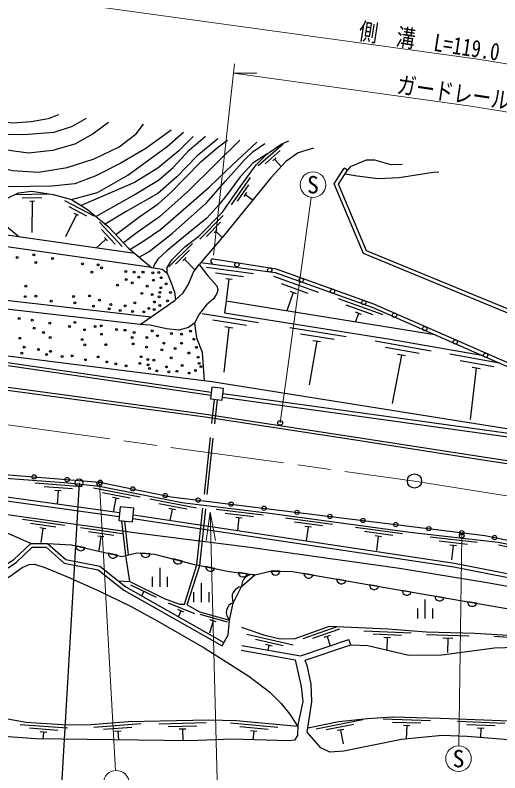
# Model space of a CAD drawing. Units: millimetres at full size, sheet at 1:1000; details may follow other scales. Extents: x 40000 to 680000, y 20000 to 380000.
# Drawn here: x 422785 to 473884, y 260007 to 339941 of the extents above; entities that cross this region are included whole.
import ezdxf
from ezdxf.enums import TextEntityAlignment as Align

# ---------------------------------------------------------------- set-up
doc = ezdxf.new("R2010")
doc.units = ezdxf.units.MM
doc.header["$LTSCALE"] = 1000
doc.linetypes.add('CHAIN', pattern=[18.5, 12, -1.5, 3.5, -1.5])
doc.linetypes.add('DASHED', pattern=[7.5, 6, -1.5])
for name, color, linetype, lineweight in [('M-BGD', 7, 'Continuous', 25), ('M-BMK', 2, 'CHAIN', 13), ('M-BMK-SRVR', 3, 'Continuous', 25), ('M-STR-HTXT', 7, 'Continuous', 13), ('M-STR-STRC', 7, 'Continuous', 25)]:
    doc.layers.add(name, color=color, linetype=linetype, lineweight=lineweight)
doc.styles.add('ＭＳ ゴシック', font='')
doc.styles.get('ＭＳ ゴシック').set_extended_font_data('MS Gothic')

# ---------------------------------------------------------------- blocks, each defined once
blk = doc.blocks.new('open_arrow')
at = {"color": 0, "linetype": 'Continuous', "lineweight": -2}
blk.add_lwpolyline([(7.5, 1.25), (0, 0), (7.5, -1.25)], dxfattribs=at)

msp = doc.modelspace()

# ---------------------------------------------------------------- linework, layer by layer
at = {"layer": 'M-BGD'}
for p, q in [((451053, 326339), (448421, 324032)), ((450724, 325652), (449145, 324268)), ((450317, 324896), (449948, 324573)), ((450132, 324734), (450814, 323957)), ((457823, 323593), (457487, 323809)), ((447552, 322799), (445551, 319927)), ((447398, 322053), (446198, 320330)), ((426300, 321048), (422800, 320989)), ((425606, 320677), (423506, 320641)), ((447184, 321221), (446904, 320819)), ((447044, 321020), (447848, 320459)), ((424807, 320303), (424317, 320295)), ((424562, 320299), (424556, 317015)), ((431119, 318730), (428017, 320351)), ((430332, 318735), (428471, 319708)), ((429452, 318789), (429017, 319016)), ((420872, 318527), (423203, 316543)), ((429235, 318903), (428107, 316552)), ((444723, 318806), (442271, 316309)), ((434082, 315532), (431690, 318087)), ((444447, 318096), (442975, 316598)), ((435397, 314799), (418336, 317240)), ((433341, 315797), (431905, 317330)), ((444097, 317312), (443753, 316962)), ((443925, 317137), (444601, 316473)), ((437159, 313308), (417217, 316161)), ((432360, 316317), (431357, 315377)), ((432528, 316138), (432193, 316496)), ((441466, 315842), (438977, 313382)), ((441179, 315137), (439686, 313660)), ((440818, 314357), (440469, 314013)), ((440643, 314185), (441698, 313118)), ((447924, 312648), (442969, 313315)), ((446873, 312336), (443900, 312736)), ((445674, 312043), (444980, 312136)), ((445327, 312090), (445027, 309860)), ((454767, 310677), (450062, 312369)), ((453673, 310592), (450850, 311608)), ((437089, 308086), (413009, 310827)), ((452109, 310676), (451414, 308744)), ((452439, 310558), (451780, 310795)), ((435960, 307300), (412985, 309915)), ((461575, 308323), (456870, 310016)), ((460512, 308323), (457689, 309339)), ((459308, 308374), (458650, 308611)), ((448429, 307477), (442504, 308417)), ((447169, 307191), (443614, 307755)), ((458979, 308492), (458650, 307577)), ((445316, 306999), (444778, 302286)), ((445731, 306933), (444901, 307065)), ((457687, 306009), (451761, 306949)), ((456427, 305723), (452871, 306287)), ((454574, 305530), (453781, 300944)), ((454989, 305465), (454159, 305596)), ((466643, 304508), (460734, 305553)), ((465377, 304244), (461833, 304871)), ((463521, 304085), (462519, 298988)), ((463935, 304012), (463108, 304158)), ((473834, 303236), (468607, 304161)), ((473250, 302852), (469706, 303479)), ((471394, 302693), (470750, 297272)), ((471808, 302620), (470981, 302766)), ((429840, 290181), (424854, 290552)), ((428821, 289956), (425829, 290179)), ((427652, 289742), (426954, 289794)), ((427303, 289768), (427197, 288344)), ((435965, 289089), (431058, 290049)), ((434926, 288986), (431982, 289562)), ((433740, 288913), (433053, 289047)), ((433396, 288980), (433108, 287508)), ((441906, 287927), (436999, 288887)), ((440867, 287824), (437923, 288400)), ((439681, 287751), (438994, 287885)), ((439337, 287818), (439107, 286640)), ((448936, 287199), (443972, 287797)), ((447908, 287021), (444929, 287380)), ((428021, 286089), (423565, 286719)), ((427088, 285918), (424415, 286296)), ((446730, 286860), (446035, 286944)), ((446382, 286902), (446222, 285573)), ((456229, 286218), (451274, 286891)), ((455197, 286055), (452225, 286459)), ((426021, 285766), (425397, 285854)), ((425709, 285810), (425499, 284325)), ((434116, 285221), (429661, 285856)), ((433183, 285051), (430510, 285432)), ((454018, 285913), (453324, 286007)), ((453671, 285960), (453470, 284486)), ((463632, 285212), (458677, 285885)), ((462601, 285049), (459628, 285453)), ((432116, 284900), (431492, 284989)), ((431804, 284945), (431593, 283460)), ((461421, 284907), (460727, 285001)), ((461074, 284954), (460872, 283468)), ((471510, 284292), (466543, 284862)), ((430160, 283738), (429195, 283961)), ((470483, 284108), (467502, 284450)), ((469306, 283941), (468611, 284021)), ((468958, 283981), (468787, 282491)), ((478637, 283040), (473736, 284031)), ((433571, 282954), (432606, 283176)), ((437016, 283110), (436027, 283176)), ((434876, 280178), (434450, 282938)), ((440420, 282327), (439460, 282573)), ((438056, 279629), (438056, 281622)), ((440637, 277819), (441945, 281958)), ((443837, 281572), (442866, 281770)), ((437256, 279629), (437256, 280674)), ((438856, 279629), (438856, 280674)), ((447289, 281009), (446307, 281138)), ((450737, 281270), (449746, 281297)), ((454204, 280861), (453228, 281029)), ((437683, 278491), (434993, 279819)), ((442435, 278018), (442435, 280010)), ((457653, 280267), (456677, 280435)), ((461102, 279672), (460126, 279841)), ((436338, 279155), (436105, 278684)), ((441635, 278018), (441635, 279063)), ((443235, 278018), (443235, 279063)), ((464552, 279078), (463575, 279247)), ((466028, 276306), (466028, 278298)), ((468001, 278484), (467024, 278652)), ((441736, 276790), (438955, 277914)), ((471450, 277890), (470474, 278058)), ((440569, 276971), (439920, 277233)), ((440244, 277102), (439996, 276486)), ((445168, 275902), (442277, 276704)), ((465228, 276306), (465228, 277351)), ((466828, 276306), (466828, 277351)), ((443650, 276043), (443290, 274742)), ((443988, 275949), (443313, 276137)), ((456708, 275395), (453106, 274135)), ((456981, 275172), (454149, 274182)), ((452099, 273490), (447224, 274600)), ((455995, 274509), (455334, 274278)), ((455664, 274394), (456008, 273410)), ((464544, 274748), (459549, 274969)), ((463532, 274492), (460535, 274625)), ((462369, 274243), (461670, 274274)), ((462020, 274259), (461963, 272980)), ((470658, 274421), (466160, 274554)), ((468925, 274172), (467875, 274203)), ((468400, 274188), (468355, 272689)), ((476249, 274203), (473254, 274377)), ((451057, 273419), (448132, 274085)), ((449869, 273382), (449187, 273537)), ((449528, 273460), (449414, 272961)), ((453369, 271885), (458166, 273505)), ((458166, 273505), (457974, 274073)), ((446601, 272957), (452315, 271933)), ((459429, 265597), (454524, 264630)), ((466579, 265511), (461582, 265660)), ((474415, 265212), (469419, 265409)), ((428308, 264717), (423320, 265073)), ((427289, 264489), (424296, 264703)), ((436067, 265173), (431081, 264802)), ((435092, 264799), (432100, 264577)), ((442923, 265270), (437924, 265150)), ((441930, 264946), (438931, 264874)), ((440788, 264619), (440088, 264602)), ((440438, 264610), (440467, 263398)), ((450476, 264790), (445496, 265238)), ((449453, 264581), (446465, 264849)), ((458506, 265110), (455563, 264529)), ((457436, 264593), (456749, 264458)), ((465571, 265241), (462572, 265330)), ((464412, 264975), (463713, 264996)), ((464063, 264986), (464020, 263571)), ((473404, 264952), (470406, 265070)), ((472243, 264697), (471544, 264725)), ((471894, 264711), (471855, 263726)), ((426120, 264271), (425422, 264321)), ((425771, 264296), (425719, 263569)), ((433967, 264415), (433269, 264363)), ((433618, 264389), (433686, 263477)), ((448281, 264385), (447584, 264448)), ((447932, 264416), (447849, 263490)), ((457093, 264525), (457383, 263054))]:
    msp.add_line(p, q, dxfattribs=at)
at = {"layer": 'M-BGD', "linetype": 'DASHED'}
for p, q in [((441945, 281958), (443805, 299404)), ((442240, 281897), (444103, 299370)), ((434450, 282938), (434047, 286585)), ((434744, 283005), (434352, 286558))]:
    msp.add_line(p, q, dxfattribs=at)
at = {"layer": 'M-BGD'}
for points in [[(439245, 327806), (436553, 325881), (433870, 324278), (431285, 322990), (429083, 322133), (426649, 321889), (422163, 321844), (419388, 322539), (417455, 323390), (413063, 326116), (410738, 327557), (408341, 329106), (407054, 330077), (405461, 331742)], [(407965, 331585), (410174, 329756), (413945, 327143), (416446, 325812), (419992, 324176), (422487, 323540), (425228, 323371), (428268, 323864), (431099, 324774), (433755, 326061), (435534, 327429), (436329, 328446)], [(432632, 328621), (431017, 327417), (429075, 326330), (426711, 325675), (424196, 325394), (421633, 325745), (419493, 326355), (414405, 328595), (412030, 329951), (410111, 331461)], [(412677, 331180), (415757, 329707), (417703, 328644), (419851, 327826), (421924, 327369), (423710, 327337), (426911, 327612), (428813, 328245), (430308, 329070)], [(427353, 329429), (426253, 328987), (424482, 328700), (422544, 328532), (419720, 328879), (417986, 329489), (416562, 330529)], [(428719, 320508), (431457, 321238), (434663, 323076), (438795, 326098), (440542, 327595)], [(441564, 327140), (440057, 325626), (437816, 323789), (435370, 322299), (429735, 319860)], [(431302, 318699), (435141, 320869), (437900, 322530), (439459, 323853), (441114, 325692), (442842, 327172)], [(444154, 326884), (441925, 325055), (439840, 322874), (437818, 321112), (434496, 319242), (432288, 317896)], [(433389, 316799), (435930, 318692), (437869, 320046), (439157, 321213), (442366, 324479), (444118, 325992), (445187, 326765)], [(446485, 326754), (443868, 324196), (440962, 321306), (437998, 318668), (435639, 316994), (434199, 315934)], [(434886, 315232), (436258, 316064), (438098, 317334), (441066, 319895), (443257, 321812), (445692, 324148), (448247, 326540)], [(435857, 314410), (436905, 315014), (439379, 316930), (442955, 320146), (444978, 322414), (446960, 324660), (447885, 325551), (449112, 326412)], [(438812, 312704), (438811, 313314), (439338, 314161), (440683, 315490), (442162, 316626), (444652, 319162), (446506, 321823), (448206, 324135), (449332, 325268), (450847, 326314), (451647, 326672)], [(454243, 325891), (452635, 325410), (451308, 324496), (449736, 322784), (444829, 316742), (442193, 313637)], [(449332, 325268), (447842, 324328), (446523, 322893), (445142, 321019), (444266, 319922), (443000, 318522), (441531, 317335), (438766, 315071), (437830, 314202), (437442, 313609), (437329, 313282)], [(463579, 324170), (462438, 324153), (460688, 324635), (459809, 324635), (458110, 323925), (457823, 323593)], [(476091, 307948), (459526, 314779), (456425, 322159), (457487, 323809)], [(476226, 308325), (459831, 315086), (456875, 322119), (457823, 323593)], [(457573, 323204), (458854, 322979), (461069, 322709), (463267, 322819), (466860, 323369), (467451, 323401)], [(412914, 307249), (413009, 310827), (413842, 312391), (416405, 315379), (418336, 317240), (420785, 320080), (423144, 321201), (424544, 321379), (426806, 321036), (428719, 320508), (430399, 319437), (432599, 317642), (434744, 315353), (437159, 313308)], [(443664, 314225), (450306, 313185), (460569, 309493), (481129, 300472), (494039, 295001), (498154, 293107)], [(442373, 313849), (450206, 312796), (460421, 309121), (480970, 300105), (493877, 294635), (497987, 292743)], [(437159, 313308), (438288, 313133), (438812, 312704), (439242, 311715), (439592, 310732), (439702, 309919)], [(385466, 310398), (392758, 307545), (443450, 300162)], [(385431, 310090), (392681, 307253), (443416, 299864)], [(467017, 306227), (445029, 309775), (444858, 308529), (462322, 305760), (471973, 304053)], [(441699, 307456), (441899, 305909), (442492, 304393), (442729, 301377)], [(413811, 305006), (422813, 303882), (443515, 301278), (469761, 297099), (481948, 295177), (494999, 292877), (498383, 292345), (497987, 292743)], [(498696, 287945), (491774, 289525), (488198, 290199), (482203, 291364), (475575, 292478), (472085, 293010), (458653, 295099), (442830, 297523), (427722, 299574), (408362, 302178), (395092, 304023)], [(498763, 288237), (491835, 289819), (488255, 290494), (482256, 291660), (475623, 292774), (472131, 293306), (458698, 295396), (442873, 297820), (427763, 299872), (408402, 302475), (395134, 304320)], [(444693, 300033), (480632, 295048), (497293, 291529), (510353, 287714)], [(444648, 299636), (480563, 294654), (497196, 291141), (498291, 290821)], [(412973, 290326), (411748, 291305), (410766, 291914), (410716, 292210), (410786, 292396), (411079, 292569), (411780, 292614), (415735, 292046), (420803, 291154), (428363, 290592), (431669, 290235), (440364, 288534), (449631, 287417), (464402, 285410), (473720, 284340), (485594, 281939), (500699, 278881)], [(410907, 293068), (416570, 292221), (420376, 291579), (431682, 290677), (439226, 289139), (472286, 285039), (488533, 281755), (500519, 279291)], [(433795, 287424), (412973, 290326), (411862, 283984)], [(433759, 287025), (413300, 289876), (412256, 283915)], [(424424, 284214), (415264, 288196), (428176, 286370), (435861, 285276), (447521, 283821), (463303, 281610), (472561, 280104), (479989, 278760), (491675, 276431), (495503, 275510), (500539, 274398)], [(435244, 287219), (469109, 282140), (498692, 276329), (500488, 275846), (501324, 278575)], [(435185, 286824), (469041, 281746), (498601, 275939), (500846, 275335)], [(374654, 280781), (377481, 280148), (377481, 279576), (385325, 278012), (391770, 276774), (399462, 276287), (407084, 276310), (411639, 276519), (413708, 277015), (415326, 277593), (420532, 280681), (422884, 282185), (424585, 283814), (426055, 283814), (427949, 282144), (431529, 281437), (434233, 279283), (444609, 273419)], [(374734, 281173), (377881, 280468), (377881, 279904), (385401, 278405), (391821, 277172), (399474, 276687), (407074, 276710), (411582, 276916), (413593, 277399), (415155, 277957), (420322, 281022), (422636, 282501), (424424, 284214), (426206, 284214), (428132, 282515), (431702, 281811), (434458, 279615), (444801, 273770)], [(426206, 284214), (428741, 284065), (434042, 282846), (435616, 283203), (437481, 283079), (441547, 282039), (445363, 281261), (448060, 280908), (449704, 281298), (452033, 281235), (476648, 276995), (478550, 276886), (482462, 275899), (488910, 274911), (491514, 274479), (493533, 274068), (496342, 272852), (498191, 272663)], [(376174, 273901), (376896, 278393), (394451, 275823), (396912, 275385), (407818, 275426), (412688, 275764), (414087, 276292), (417857, 278077), (422275, 280751), (423512, 281658), (424268, 281988), (424810, 282011), (425924, 281687), (428287, 280674), (431601, 279195), (434929, 277593), (437834, 276011), (442722, 273192), (445094, 271677), (447422, 270213), (449637, 268513), (450819, 267332), (451724, 266243), (452573, 264903)], [(440923, 277729), (442240, 281896), (442240, 281897)], [(445377, 276124), (445763, 277923), (446654, 279652), (448060, 280908)], [(433649, 280260), (434876, 280178), (438496, 278391), (440120, 277803), (440637, 277819)], [(501857, 278414), (497669, 265649), (497130, 264910), (496179, 262973), (495357, 261032), (491823, 261113), (485870, 262048), (476148, 263372), (470437, 263843), (467809, 263956), (463511, 263519), (457451, 262310), (455957, 262194), (455002, 262649), (453568, 264285), (453639, 264762)], [(440923, 277729), (442212, 277002), (445377, 276124)], [(444609, 273419), (445232, 274557), (445377, 276124)], [(498191, 272663), (497560, 272059), (496474, 271574), (495580, 271532), (494164, 271921), (491220, 272731), (487477, 273162), (482331, 273870), (478265, 274296), (471262, 274703), (466153, 274855), (462060, 275158), (455901, 275430), (452263, 274157), (450726, 274110), (449098, 274481), (446696, 275355)], [(452573, 264903), (446085, 265486), (443187, 265577), (434701, 265372), (430328, 265047), (427727, 265059), (423944, 265329), (419804, 266074), (410257, 268045), (404772, 268961), (398412, 270207), (392383, 271260), (391044, 271518), (385564, 272960), (379509, 273051), (377037, 273525), (376174, 273901)], [(446689, 273449), (452855, 272345), (457974, 274073)], [(458166, 273505), (459973, 273446), (464285, 272436), (467761, 272467), (473328, 273196), (476677, 273295), (479257, 273079), (483756, 272643), (486580, 272212), (490246, 271454), (491509, 271377), (494284, 271185), (497410, 270571), (498480, 268122)], [(452315, 271933), (452934, 269102), (453111, 267525), (452577, 265077), (452554, 263938), (452233, 263471), (451641, 263378), (445626, 263556), (441214, 263390), (424961, 263578), (421595, 263836), (417952, 264507), (407173, 266681), (401409, 267886), (397035, 268311), (391308, 268535), (383529, 269037), (379792, 269382), (375097, 269748)], [(453639, 264762), (454066, 267514), (454004, 269368), (453603, 271191), (453369, 271885)], [(453639, 264762), (456919, 265408), (459936, 265735), (462568, 265931), (467624, 265780), (479445, 265314), (487245, 264746), (489587, 264860), (493930, 265914), (498192, 267244)]]:
    msp.add_lwpolyline(points, dxfattribs=at)
for points in [[(442193, 313637), (443100, 312437), (444036, 311402), (444136, 310930), (444056, 310570), (443709, 310005), (442965, 309386), (442175, 308409), (441699, 307456), (441052, 306996), (440052, 306722), (438733, 306864), (437022, 307247), (435960, 307300), (439644, 309866), (440486, 310638), (441009, 311490), (441570, 312823)], [(443369, 299454), (444611, 299312), (444753, 300554), (443511, 300696)], [(433722, 286614), (435166, 286484), (435296, 287929), (433852, 288058)]]:
    msp.add_lwpolyline(points, close=True, dxfattribs=at)
for centre, radius in [((422990, 314379), 100), ((424737, 314652), 100), ((426721, 314260), 100), ((424974, 313856), 100), ((429890, 313713), 100), ((431519, 313606), 100), ((431879, 313282), 100), ((446169, 313605), 225), ((430861, 312828), 100), ((434442, 312887), 100), ((435329, 312828), 100), ((436263, 312828), 100), ((437305, 312768), 100), ((437928, 312792), 100), ((449627, 313063), 225), ((434502, 312061), 100), ((435137, 311690), 100), ((435832, 312301), 100), ((437353, 311966), 100), ((438168, 312241), 100), ((452950, 311995), 225), ((423917, 311350), 100), ((433568, 311451), 100), ((436718, 311343), 100), ((438156, 311187), 100), ((438707, 311606), 100), ((456243, 310810), 225), ((423834, 310246), 100), ((424963, 310305), 100), ((428932, 310266), 100), ((430633, 310313), 100), ((436131, 310589), 100), ((437245, 310457), 100), ((437976, 310218), 100), ((438024, 310697), 100), ((439174, 310685), 100), ((426590, 309771), 100), ((429088, 309583), 100), ((431028, 309248), 100), ((431687, 309882), 100), ((432861, 309416), 100), ((434382, 309272), 100), ((435413, 309583), 100), ((437461, 309679), 100), ((438024, 309320), 100), ((438850, 309811), 100), ((459537, 309625), 225), ((432693, 308949), 100), ((433867, 308793), 100), ((435173, 308673), 100), ((436359, 308625), 100), ((436874, 309009), 100), ((437449, 308877), 100), ((423218, 307933), 100), ((424593, 307756), 100), ((462767, 308283), 225), ((424800, 306913), 100), ((426426, 307445), 100), ((428523, 307094), 100), ((429071, 307531), 100), ((431207, 307094), 100), ((431846, 307167), 100), ((465972, 306876), 225), ((425761, 306470), 100), ((430090, 306757), 100), ((431882, 306273), 100), ((433471, 306783), 100), ((434365, 306692), 100), ((435333, 306455), 100), ((437231, 306637), 100), ((437797, 306127), 100), ((439276, 306364), 100), ((440335, 306291), 100), ((441284, 306601), 100), ((423262, 305849), 100), ((426486, 305923), 100), ((429838, 305707), 100), ((435114, 305944), 100), ((435241, 305251), 100), ((436684, 305926), 100), ((438473, 305324), 100), ((440317, 305324), 100), ((441631, 305743), 100), ((469177, 305470), 225), ((423750, 304903), 100), ((425229, 304667), 100), ((426515, 304475), 100), ((430130, 305160), 100), ((432339, 305178), 100), ((436629, 304922), 100), ((438254, 304631), 100), ((439641, 304776), 100), ((441891, 304897), 100), ((423498, 304282), 100), ((426101, 304135), 100), ((427738, 303919), 100), ((428797, 303992), 100), ((431536, 303882), 100), ((436056, 303907), 100), ((439239, 303791), 100), ((441098, 304299), 100), ((442077, 303846), 100), ((472383, 304064), 225), ((430185, 303591), 100), ((432448, 303353), 100), ((433398, 303153), 100), ((434475, 302952), 100), ((435935, 303207), 100), ((436772, 303606), 100), ((436793, 303043), 100), ((437399, 303535), 100), ((440408, 302988), 100), ((442177, 303208), 100), ((442350, 302862), 100), ((436957, 302660), 100), ((437706, 302405), 100), ((438747, 302824), 100), ((438984, 302313), 100), ((439842, 302368), 100), ((441120, 302186), 100), ((441811, 302443), 100), ((424776, 291228), 225), ((428265, 290950), 225), ((431752, 290663), 225), ((435182, 289963), 225), ((438611, 289264), 225), ((442077, 288785), 225), ((445550, 288355), 225), ((449024, 287924), 225), ((452497, 287493), 225), ((455970, 287062), 225), ((459444, 286631), 225), ((462917, 286201), 225), ((466391, 285770), 225), ((469864, 285339), 225), ((473324, 284829), 225)]:
    msp.add_circle(centre, radius, dxfattribs=at)
for centre, radius, start, end in [((443629, 314002), 225, 81.10329, 261.10329), ((429699, 283945), 505, 178.21855, 335.87674), ((433110, 283160), 505, 178.21855, 335.87674), ((436528, 283240), 505, 187.36034, 345.01853), ((439964, 282545), 505, 176.82133, 334.47952), ((443371, 281767), 505, 179.65861, 337.3168), ((446811, 281171), 505, 183.71282, 341.37101), ((447843, 279736), 1192, 79.51892, 184.03209), ((450244, 281381), 505, 189.61163, 347.26982), ((453732, 281041), 505, 181.39702, 339.05521), ((457182, 280447), 505, 181.39702, 339.05521), ((460631, 279853), 505, 181.39702, 339.05521), ((446797, 278510), 1147, 97.25117, 208.23091), ((464080, 279259), 505, 181.39702, 339.05521), ((467529, 278665), 505, 181.39702, 339.05521), ((446158, 276918), 1114, 109.52444, 225.46973), ((470978, 278071), 505, 181.39702, 339.05521)]:
    msp.add_arc(centre, radius, start, end, dxfattribs=at)
at = {"layer": 'M-BMK'}
msp.add_lwpolyline([(312611, 309991), (318458, 309819), (324592, 309494), (339441, 308002), (365902, 304465), (464886, 290795), (476773, 288865), (488894, 286457), (497009, 284636), (503692, 282898), (511689, 280326), (518651, 277701), (528872, 273334), (537271, 269028), (543765, 265383), (549322, 261936), (554919, 258104), (557880, 256163)], dxfattribs=at)
at = {"layer": 'M-BMK-SRVR'}
msp.add_circle((464886, 290795), 750, dxfattribs=at)
at = {"layer": 'M-STR-HTXT'}
for p, q in [((443679, 314624), (445916, 334818)), ((445804, 333810), (448259, 333816)), ((450723, 296927), (453999, 320715)), ((431669, 290485), (433370, 260258)), ((469867, 285008), (469549, 262857))]:
    msp.add_line(p, q, dxfattribs=at)
for points in [[(398332, 345414), (471572, 335299), (484767, 333157), (498206, 330486), (507601, 328378), (516254, 326128), (522379, 324158)], [(445804, 333810), (470829, 330354), (483879, 328235), (497172, 325594), (503258, 324228)], [(443341, 287514), (444158, 256593), (479839, 256593)]]:
    msp.add_lwpolyline(points, dxfattribs=at)
for centre in [(454184, 322053), (469529, 261507), (433446, 258910)]:
    msp.add_circle(centre, 1350, dxfattribs=at)
at = {"layer": 'M-STR-STRC'}
msp.add_line((429518, 290612), (426938, 245753), dxfattribs=at)
for centre, radius in [((450723, 296927), 250), ((429518, 290612), 400), ((431669, 290485), 250), ((469867, 285008), 250)]:
    msp.add_circle(centre, radius, dxfattribs=at)

# ---------------------------------------------------------------- block references
at = {"layer": 'M-STR-HTXT', "xscale": 400, "yscale": 400, "rotation": 271.5}
msp.add_blockref('open_arrow', (443341, 287514), dxfattribs=at)

# ---------------------------------------------------------------- texts
at = {"layer": 'M-STR-HTXT', "style": 'ＭＳ ゴシック', "width": 0.8}
for s, rotation, p in [('側\u3000溝\u3000L=119.0', 351.254, (466231, 335721)), ('ガードレール\u3000L=59.0', 351.483, (472745, 329727))]:
    msp.add_text(s, height=1833, rotation=rotation, dxfattribs=at).set_placement(p, align=Align.BOTTOM_CENTER)
at = {"layer": 'M-STR-HTXT', "style": 'ＭＳ ゴシック'}
for p in [(454184, 322053), (469529, 261507)]:
    msp.add_text('S', height=1833, dxfattribs=at).set_placement(p, align=Align.MIDDLE_CENTER)

doc.saveas('drawing.dxf')
